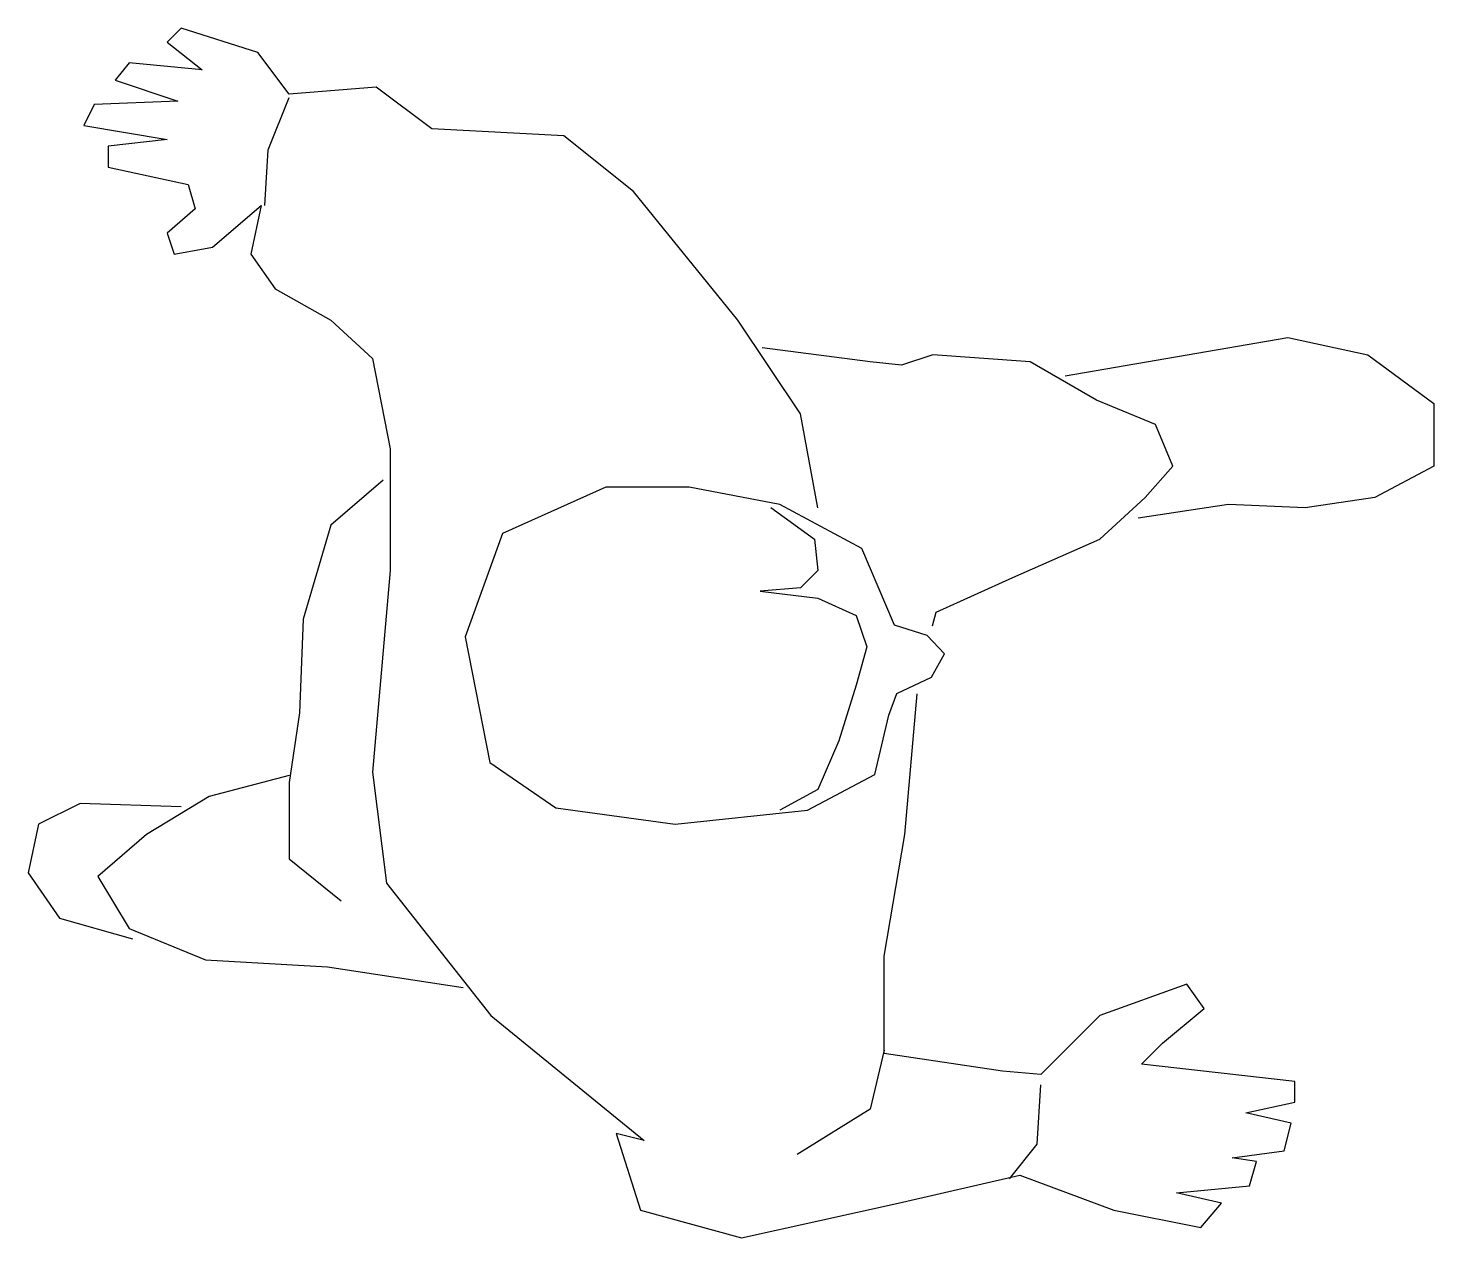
# Model space of a CAD drawing. Header units: millimetres. Extents: x -1479.811 to -1479.098, y 1866.171 to 1866.786.
import ezdxf

# ---------------------------------------------------------------- set-up
doc = ezdxf.new("R2010")
doc.units = ezdxf.units.MM
doc.header["$LTSCALE"] = 10
doc.layers.add('Humanos', color=2, linetype='Continuous')

msp = doc.modelspace()

# ---------------------------------------------------------------- linework, layer by layer
at = {"layer": 'Humanos'}
for points in [[(-1479.41042, 1866.54203), (-1479.41926, 1866.58967), (-1479.45105, 1866.63732), (-1479.50403, 1866.70261), (-1479.53936, 1866.73085), (-1479.60647, 1866.73438), (-1479.63473, 1866.75555), (-1479.67888, 1866.75202), (-1479.69478, 1866.7732), (-1479.73364, 1866.78555), (-1479.7407, 1866.77849), (-1479.72304, 1866.76438), (-1479.76013, 1866.7679), (-1479.76719, 1866.75908), (-1479.7354, 1866.74849), (-1479.77779, 1866.74673), (-1479.78309, 1866.73614), (-1479.7407, 1866.72908), (-1479.77073, 1866.72555), (-1479.77073, 1866.71496), (-1479.7301, 1866.70614), (-1479.72657, 1866.69379), (-1479.7407, 1866.68144), (-1479.73717, 1866.67085), (-1479.71774, 1866.67438), (-1479.69301, 1866.69555), (-1479.69831, 1866.67085), (-1479.68595, 1866.6532), (-1479.65769, 1866.63732), (-1479.6365, 1866.61791), (-1479.62766, 1866.57203), (-1479.62766, 1866.51026), (-1479.6365, 1866.40791), (-1479.62943, 1866.35144), (-1479.57645, 1866.28438), (-1479.49873, 1866.22086), (-1479.51286, 1866.22439), (-1479.5005, 1866.18556), (-1479.44928, 1866.17145), (-1479.3698, 1866.18909), (-1479.30799, 1866.20321), (-1479.2603, 1866.18556), (-1479.21614, 1866.17674), (-1479.20555, 1866.18909), (-1479.22851, 1866.19439), (-1479.19142, 1866.19792), (-1479.18789, 1866.21027), (-1479.20025, 1866.21203), (-1479.17376, 1866.21556), (-1479.17022, 1866.22968), (-1479.19318, 1866.23497), (-1479.16846, 1866.24027), (-1479.16846, 1866.25086), (-1479.24617, 1866.25968), (-1479.23557, 1866.27027), (-1479.21438, 1866.28791), (-1479.22321, 1866.30027), (-1479.26736, 1866.28438), (-1479.29739, 1866.25438), (-1479.31682, 1866.25615), (-1479.37687, 1866.26497), (-1479.37687, 1866.31438), (-1479.36627, 1866.37615), (-1479.36004, 1866.44769)], [(-1479.69125, 1866.69555), (-1479.68948, 1866.72379), (-1479.67888, 1866.75026)], [(-1479.35228, 1866.48222), (-1479.35037, 1866.48909), (-1479.31152, 1866.50673), (-1479.26736, 1866.52614), (-1479.2444, 1866.54732), (-1479.23027, 1866.5632), (-1479.2391, 1866.58438), (-1479.26913, 1866.59673), (-1479.30269, 1866.61614), (-1479.35214, 1866.61967), (-1479.36804, 1866.61438), (-1479.38393, 1866.61614), (-1479.43868, 1866.6232)], [(-1479.28503, 1866.60908), (-1479.17199, 1866.6285), (-1479.13137, 1866.61967), (-1479.09781, 1866.59497), (-1479.09781, 1866.5632), (-1479.12784, 1866.54732), (-1479.16316, 1866.54203), (-1479.20201, 1866.54379), (-1479.24794, 1866.53673)], [(-1479.6312, 1866.55614), (-1479.65769, 1866.5332), (-1479.67182, 1866.48556), (-1479.67359, 1866.43791), (-1479.67888, 1866.40262), (-1479.67888, 1866.36379), (-1479.65239, 1866.34262)], [(-1479.43435, 1866.54216), (-1479.41219, 1866.52614), (-1479.41042, 1866.51026), (-1479.41926, 1866.50144), (-1479.43982, 1866.49974), (-1479.41042, 1866.49615), (-1479.391, 1866.48732), (-1479.3857, 1866.47144), (-1479.391, 1866.45203), (-1479.39983, 1866.42379), (-1479.41042, 1866.39909), (-1479.42985, 1866.3885)], [(-1479.67888, 1866.40615), (-1479.71951, 1866.39556), (-1479.7513, 1866.37615), (-1479.77602, 1866.35497), (-1479.76013, 1866.3285), (-1479.72127, 1866.31262), (-1479.65946, 1866.30909), (-1479.59057, 1866.2985)], [(-1479.73364, 1866.39026), (-1479.78486, 1866.39203), (-1479.80605, 1866.38144), (-1479.81135, 1866.35674), (-1479.79545, 1866.3338), (-1479.75836, 1866.32321)], [(-1479.37687, 1866.26674), (-1479.38393, 1866.23674), (-1479.42102, 1866.2138)], [(-1479.31328, 1866.20144), (-1479.29915, 1866.21909), (-1479.29739, 1866.24909)]]:
    msp.add_lwpolyline(points, dxfattribs=at)
msp.add_lwpolyline([(-1479.34619, 1866.46791), (-1479.35505, 1866.4773), (-1479.37159, 1866.48252), (-1479.38811, 1866.52142), (-1479.42985, 1866.54379), (-1479.47577, 1866.55261), (-1479.51816, 1866.55261), (-1479.5706, 1866.52895), (-1479.58951, 1866.47663), (-1479.57702, 1866.41269), (-1479.54346, 1866.38974), (-1479.48284, 1866.38144), (-1479.41572, 1866.3885), (-1479.38162, 1866.40672), (-1479.37455, 1866.43672), (-1479.37045, 1866.44785), (-1479.35274, 1866.45613)], close=True, dxfattribs=at)

doc.saveas('drawing.dxf')
